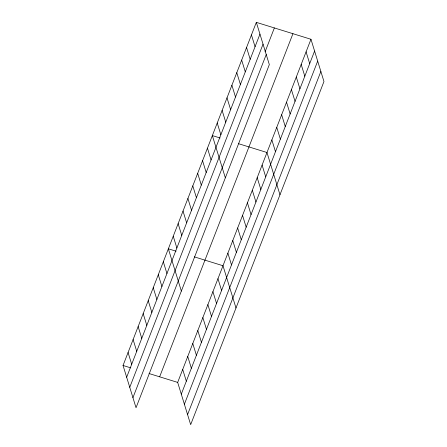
<?xml version="1.0" encoding="UTF-8"?>
<svg xmlns="http://www.w3.org/2000/svg" width="447" height="447" viewBox="0 0 447 447"><rect width="100%" height="100%" fill="white"/><g stroke="black" fill="none" stroke-linecap="round" stroke-linejoin="round"><path stroke-width="0.67" d="M256.332 22.35L269.329 64.597L136.033 407.725L123.037 365.473L256.332 22.35L310.967 39.275L323.963 81.527L190.668 424.65L177.671 382.403L310.967 39.275M126.657 377.24L259.953 34.117M129.753 387.298L263.043 44.175M265.077 51.841L274.363 27.938M132.938 397.662L266.233 54.54M159.64 376.815L292.936 33.693M181.292 394.165L314.587 51.042M184.387 404.228L317.683 61.105M187.572 414.592L320.868 71.47M220.069 137.972L212.342 135.581L225.344 177.828M238.335 143.632L266.976 152.505L279.978 194.758M176.084 251.203L168.357 248.811L181.353 291.058M194.344 256.863L222.992 265.736L235.988 307.989M123.037 365.473L130.764 367.864M149.024 373.524L177.671 382.403M306.078 51.858L309.698 63.625M301.189 64.441L304.809 76.208M296.305 77.018L299.926 88.785M291.416 89.601L295.037 101.368M286.527 102.184L290.148 113.951M281.644 114.762L285.259 126.529M251.443 34.933L255.064 46.7M276.754 127.345L280.375 139.112M246.554 47.511L250.175 59.278M271.865 139.928L275.486 151.695M241.671 60.094L245.286 71.861M236.781 72.677L240.402 84.444M262.093 165.088L265.714 176.856M231.892 85.254L235.513 97.021M257.204 177.671L260.825 189.439M227.003 97.837L230.624 109.604M252.315 190.249L255.935 202.016M222.12 110.42L225.741 122.187M247.431 202.832L251.046 214.599M217.231 122.998L220.852 134.765M242.542 215.415L246.163 227.182M237.653 227.992L241.274 239.76M207.458 148.164L211.073 159.931M232.764 240.575L236.385 252.343M202.569 160.741L206.19 172.508M227.881 253.158L231.501 264.926M197.68 173.324L201.301 185.092M192.791 185.907L196.412 197.675M217.957 278.699L221.578 290.466M187.908 198.485L191.528 210.252M212.923 291.662L216.538 303.429M183.019 211.068L186.639 222.835M207.883 304.625L211.504 316.392M178.13 223.651L181.75 235.413M202.849 317.588L206.469 329.355M173.246 236.228L176.861 247.996M197.814 330.551L201.435 342.318M192.78 343.514L196.401 355.281M163.323 261.774L166.938 273.542M187.74 356.477L191.361 368.244M158.283 274.737L161.903 286.505M182.706 369.44L186.326 381.202M153.248 287.7L156.869 299.468M148.214 300.663L151.835 312.425M143.18 313.621L146.8 325.388M138.145 326.584L141.76 338.351M133.105 339.547L136.726 351.314M128.071 352.51L131.692 364.277"/></g></svg>
